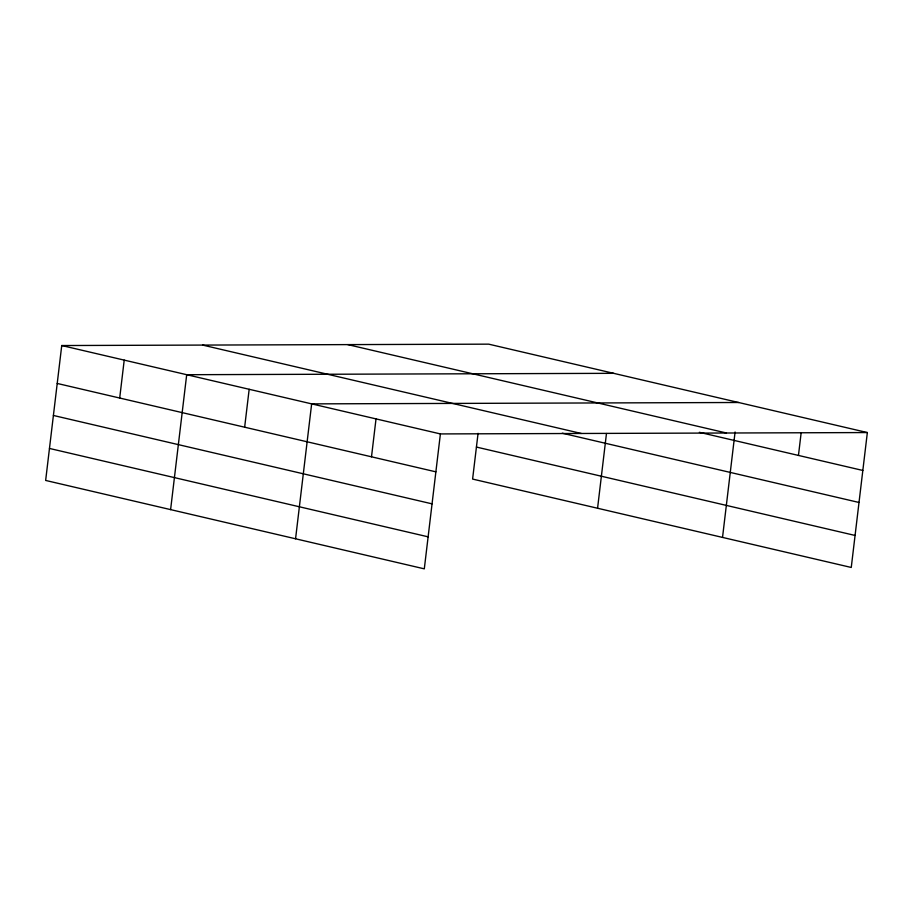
<?xml version="1.0" encoding="UTF-8"?>
<svg xmlns="http://www.w3.org/2000/svg" width="913" height="913" viewBox="0 0 913 913"><rect width="100%" height="100%" fill="white"/><g stroke="black" fill="none" stroke-linecap="round" stroke-linejoin="round"><path stroke-width="1.37" d="M867.35 432.557L488.695 344.155L61.742 345.536L45.65 480.443L424.305 568.845L440.397 433.926L867.35 432.557L851.258 567.464L472.603 479.074L478.07 433.321M119.694 398.034L124.214 360.121M170.605 509.614L186.697 374.707L613.65 373.326M244.65 427.204L249.169 389.292M295.561 538.784L311.653 403.877L738.606 402.496M371.5 456.808L376.019 418.907M597.57 508.244L606.472 433.504M722.525 537.415L735.091 431.986M798.453 455.439L801.135 432.967M347.796 344.612L726.451 433.002M699.381 432.306L862.831 470.457M202.629 345.08L581.284 433.47M562.271 433.207L859.007 502.47M61.742 345.536L440.397 433.926M476.426 447.062L855.082 535.452M57.222 383.449L435.866 471.838M53.399 415.461L432.054 503.85M49.462 448.443L428.117 536.833"/></g></svg>
